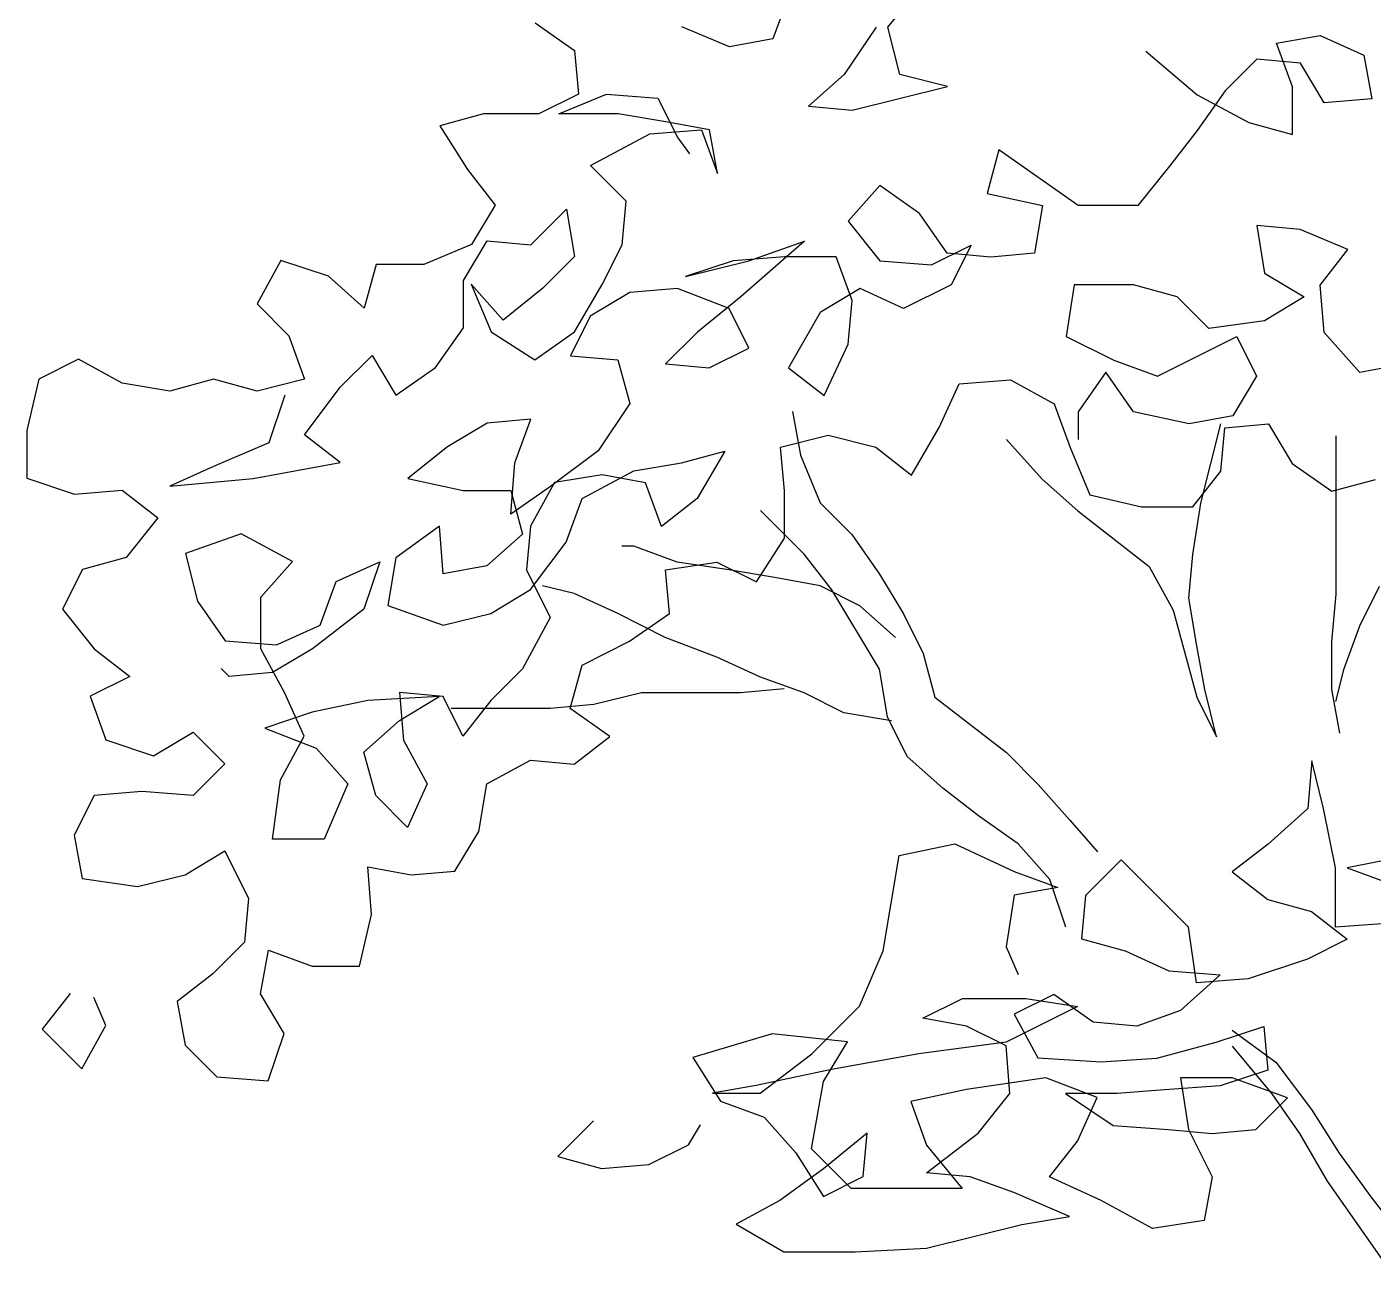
# Model space of a CAD drawing. Header units: millimetres. Extents: x 684983 to 685377, y 990360 to 990509.
# Drawn here: x 685179.316 to 685179.925, y 990436.047 to 990436.606 of the extents above; entities that cross this region are included whole.
import ezdxf

# ---------------------------------------------------------------- set-up
doc = ezdxf.new("R2010")
doc.units = ezdxf.units.MM
doc.layers.add('JACK  FRUIT TREE', color=7, linetype='Continuous')

# ---------------------------------------------------------------- blocks, each defined once
blk = doc.blocks.new('JT')
at = {"color": 3}
for p, q in [((-0.22243, 2.17009, 157.72663), (-0.21165, 2.18324, 157.72663)), ((-0.25233, 2.17968, 157.72663), (-0.25713, 2.16653, 157.72663)), ((-0.32891, 2.17138, 157.72663), (-0.31695, 2.16299, 157.72663)), ((-0.27029, 2.16415, 157.72663), (-0.28464, 2.17014, 157.72663)), ((-0.22602, 2.17009, 157.72663), (-0.2356, 2.15574, 157.72663)), ((-0.21885, 2.15573, 157.72663), (-0.22243, 2.17009, 157.72663)), ((-0.25713, 2.16653, 157.72663), (-0.27029, 2.16415, 157.72663)), ((-0.10518, 2.16519, 157.72663), (-0.09202, 2.16757, 157.72663)), ((-0.1004, 2.15203, 157.72663), (-0.10518, 2.16519, 157.72663)), ((-0.09202, 2.16757, 157.72663), (-0.07886, 2.16158, 157.72663)), ((-0.31695, 2.16299, 157.72663), (-0.31577, 2.14983, 157.72663)), ((-0.14466, 2.16284, 157.72663), (-0.12912, 2.14966, 157.72663)), ((-0.11116, 2.16041, 157.72663), (-0.12075, 2.15085, 157.72663)), ((-0.09801, 2.1592, 157.72663), (-0.11116, 2.16041, 157.72663)), ((-0.07886, 2.16158, 157.72663), (-0.07648, 2.14842, 157.72663)), ((-0.09084, 2.14723, 157.72663), (-0.09801, 2.1592, 157.72663)), ((-0.2356, 2.15574, 157.72663), (-0.24638, 2.14618, 157.72663)), ((-0.2045, 2.15212, 157.72663), (-0.21885, 2.15573, 157.72663)), ((-0.31577, 2.14983, 157.72663), (-0.32774, 2.14386, 157.72663)), ((-0.32176, 2.14385, 157.72663), (-0.30739, 2.14982, 157.72663)), ((-0.30739, 2.14982, 157.72663), (-0.29184, 2.14861, 157.72663)), ((-0.29184, 2.14861, 157.72663), (-0.28587, 2.13664, 157.72663)), ((-0.23322, 2.14497, 157.72663), (-0.2045, 2.15212, 157.72663)), ((-0.12075, 2.15085, 157.72663), (-0.12913, 2.13889, 157.72663)), ((-0.12912, 2.14966, 157.72663), (-0.11358, 2.14127, 157.72663)), ((-0.10042, 2.13767, 157.72663), (-0.1004, 2.15203, 157.72663)), ((-0.07648, 2.14842, 157.72663), (-0.09084, 2.14723, 157.72663)), ((-0.24638, 2.14618, 157.72663), (-0.23322, 2.14497, 157.72663)), ((-0.34449, 2.14388, 157.72663), (-0.35765, 2.1403, 157.72663)), ((-0.35765, 2.1403, 157.72663), (-0.34929, 2.12713, 157.72663)), ((-0.32774, 2.14386, 157.72663), (-0.34449, 2.14388, 157.72663)), ((-0.30381, 2.14384, 157.72663), (-0.32176, 2.14385, 157.72663)), ((-0.28945, 2.14143, 157.72663), (-0.30381, 2.14384, 157.72663)), ((-0.2763, 2.13903, 157.72663), (-0.28945, 2.14143, 157.72663)), ((-0.11358, 2.14127, 157.72663), (-0.10042, 2.13767, 157.72663)), ((-0.3122, 2.12829, 157.72663), (-0.29424, 2.13785, 157.72663)), ((-0.29424, 2.13785, 157.72663), (-0.27869, 2.13903, 157.72663)), ((-0.28587, 2.13664, 157.72663), (-0.28228, 2.13185, 157.72663)), ((-0.27869, 2.13903, 157.72663), (-0.27391, 2.12586, 157.72663)), ((-0.27391, 2.12586, 157.72663), (-0.2763, 2.13903, 157.72663)), ((-0.12913, 2.13889, 157.72663), (-0.13752, 2.12813, 157.72663)), ((-0.18896, 2.13297, 157.72663), (-0.19256, 2.11981, 157.72663)), ((-0.16505, 2.11619, 157.72663), (-0.18896, 2.13297, 157.72663)), ((-0.30144, 2.11751, 157.72663), (-0.3122, 2.12829, 157.72663)), ((-0.13752, 2.12813, 157.72663), (-0.1471, 2.11618, 157.72663)), ((-0.34929, 2.12713, 157.72663), (-0.34093, 2.11635, 157.72663)), ((-0.22486, 2.12223, 157.72663), (-0.23444, 2.11147, 157.72663)), ((-0.21291, 2.11384, 157.72663), (-0.22486, 2.12223, 157.72663)), ((-0.19256, 2.11981, 157.72663), (-0.17581, 2.1162, 157.72663)), ((-0.34093, 2.11635, 157.72663), (-0.34811, 2.1044, 157.72663)), ((-0.30265, 2.10435, 157.72663), (-0.30144, 2.11751, 157.72663)), ((-0.17581, 2.1162, 157.72663), (-0.17822, 2.10185, 157.72663)), ((-0.1471, 2.11618, 157.72663), (-0.16505, 2.11619, 157.72663)), ((-0.33017, 2.10438, 157.72663), (-0.31939, 2.11514, 157.72663)), ((-0.31939, 2.11514, 157.72663), (-0.31701, 2.10078, 157.72663)), ((-0.20454, 2.10187, 157.72663), (-0.21291, 2.11384, 157.72663)), ((-0.23444, 2.11147, 157.72663), (-0.22488, 2.0995, 157.72663)), ((-0.09805, 2.10895, 157.72663), (-0.11121, 2.11016, 157.72663)), ((-0.11121, 2.11016, 157.72663), (-0.10883, 2.0958, 157.72663)), ((-0.0837, 2.10296, 157.72663), (-0.09805, 2.10895, 157.72663)), ((-0.34811, 2.1044, 157.72663), (-0.36248, 2.09843, 157.72663)), ((-0.35052, 2.09363, 157.72663), (-0.34333, 2.10559, 157.72663)), ((-0.34333, 2.10559, 157.72663), (-0.33017, 2.10438, 157.72663)), ((-0.30864, 2.0924, 157.72663), (-0.30265, 2.10435, 157.72663)), ((-0.24761, 2.1055, 157.72663), (-0.26677, 2.08877, 157.72663)), ((-0.26437, 2.09953, 157.72663), (-0.24761, 2.1055, 157.72663)), ((-0.20933, 2.09829, 157.72663), (-0.19736, 2.10426, 157.72663)), ((-0.19736, 2.10426, 157.72663), (-0.20335, 2.0923, 157.72663)), ((-0.40555, 2.09966, 157.72663), (-0.41274, 2.08651, 157.72663)), ((-0.3912, 2.09486, 157.72663), (-0.40555, 2.09966, 157.72663)), ((-0.31701, 2.10078, 157.72663), (-0.32659, 2.09122, 157.72663)), ((-0.26915, 2.09954, 157.72663), (-0.28351, 2.09477, 157.72663)), ((-0.28351, 2.09477, 157.72663), (-0.26437, 2.09953, 157.72663)), ((-0.2536, 2.10072, 157.72663), (-0.26915, 2.09954, 157.72663)), ((-0.23804, 2.10071, 157.72663), (-0.2536, 2.10072, 157.72663)), ((-0.23327, 2.08754, 157.72663), (-0.23804, 2.10071, 157.72663)), ((-0.22488, 2.0995, 157.72663), (-0.20933, 2.09829, 157.72663)), ((-0.19138, 2.10066, 157.72663), (-0.20454, 2.10187, 157.72663)), ((-0.17822, 2.10185, 157.72663), (-0.19138, 2.10066, 157.72663)), ((-0.09208, 2.0922, 157.72663), (-0.0837, 2.10296, 157.72663)), ((-0.37684, 2.09844, 157.72663), (-0.38044, 2.08528, 157.72663)), ((-0.36248, 2.09843, 157.72663), (-0.37684, 2.09844, 157.72663)), ((-0.10883, 2.0958, 157.72663), (-0.09687, 2.08861, 157.72663)), ((-0.38044, 2.08528, 157.72663), (-0.3912, 2.09486, 157.72663)), ((-0.35053, 2.07927, 157.72663), (-0.35052, 2.09363, 157.72663)), ((-0.33856, 2.08165, 157.72663), (-0.34813, 2.09243, 157.72663)), ((-0.34813, 2.09243, 157.72663), (-0.34216, 2.07807, 157.72663)), ((-0.31703, 2.07805, 157.72663), (-0.30864, 2.0924, 157.72663)), ((-0.20335, 2.0923, 157.72663), (-0.21772, 2.08513, 157.72663)), ((-0.16626, 2.09226, 157.72663), (-0.16867, 2.07671, 157.72663)), ((-0.14832, 2.09225, 157.72663), (-0.16626, 2.09226, 157.72663)), ((-0.13516, 2.08865, 157.72663), (-0.14832, 2.09225, 157.72663)), ((-0.0909, 2.07784, 157.72663), (-0.09208, 2.0922, 157.72663)), ((-0.32659, 2.09122, 157.72663), (-0.33856, 2.08165, 157.72663)), ((-0.30027, 2.08999, 157.72663), (-0.31224, 2.08283, 157.72663)), ((-0.28591, 2.09118, 157.72663), (-0.30027, 2.08999, 157.72663)), ((-0.27036, 2.08518, 157.72663), (-0.28591, 2.09118, 157.72663)), ((-0.26677, 2.08877, 157.72663), (-0.27994, 2.07801, 157.72663)), ((-0.23087, 2.09113, 157.72663), (-0.24285, 2.08396, 157.72663)), ((-0.23448, 2.07438, 157.72663), (-0.23327, 2.08754, 157.72663)), ((-0.21772, 2.08513, 157.72663), (-0.23087, 2.09113, 157.72663)), ((-0.1256, 2.07907, 157.72663), (-0.13516, 2.08865, 157.72663)), ((-0.09687, 2.08861, 157.72663), (-0.10884, 2.08144, 157.72663)), ((-0.41274, 2.08651, 157.72663), (-0.40318, 2.07693, 157.72663)), ((-0.26439, 2.07321, 157.72663), (-0.27036, 2.08518, 157.72663)), ((-0.24285, 2.08396, 157.72663), (-0.25243, 2.06722, 157.72663)), ((-0.35892, 2.06732, 157.72663), (-0.35053, 2.07927, 157.72663)), ((-0.31224, 2.08283, 157.72663), (-0.31823, 2.07087, 157.72663)), ((-0.10884, 2.08144, 157.72663), (-0.1256, 2.07907, 157.72663)), ((-0.40318, 2.07693, 157.72663), (-0.3984, 2.06376, 157.72663)), ((-0.34216, 2.07807, 157.72663), (-0.329, 2.06968, 157.72663)), ((-0.329, 2.06968, 157.72663), (-0.31703, 2.07805, 157.72663)), ((-0.27994, 2.07801, 157.72663), (-0.28952, 2.06845, 157.72663)), ((-0.16867, 2.07671, 157.72663), (-0.15432, 2.06952, 157.72663)), ((-0.14116, 2.06472, 157.72663), (-0.11722, 2.07667, 157.72663)), ((-0.11722, 2.07667, 157.72663), (-0.11125, 2.0647, 157.72663)), ((-0.08014, 2.06586, 157.72663), (-0.0909, 2.07784, 157.72663)), ((-0.27636, 2.06724, 157.72663), (-0.26439, 2.07321, 157.72663)), ((-0.24167, 2.05883, 157.72663), (-0.23448, 2.07438, 157.72663)), ((-0.4666, 2.06981, 157.72663), (-0.47857, 2.06384, 157.72663)), ((-0.45344, 2.06262, 157.72663), (-0.4666, 2.06981, 157.72663)), ((-0.38764, 2.06136, 157.72663), (-0.37806, 2.07092, 157.72663)), ((-0.37806, 2.07092, 157.72663), (-0.37089, 2.05895, 157.72663)), ((-0.37089, 2.05895, 157.72663), (-0.35892, 2.06732, 157.72663)), ((-0.31823, 2.07087, 157.72663), (-0.30388, 2.06966, 157.72663)), ((-0.30388, 2.06966, 157.72663), (-0.3003, 2.05649, 157.72663)), ((-0.28952, 2.06845, 157.72663), (-0.27636, 2.06724, 157.72663)), ((-0.25243, 2.06722, 157.72663), (-0.24167, 2.05883, 157.72663)), ((-0.15432, 2.06952, 157.72663), (-0.14116, 2.06472, 157.72663)), ((-0.06698, 2.06824, 157.72663), (-0.08014, 2.06586, 157.72663)), ((-0.47857, 2.06384, 157.72663), (-0.48217, 2.04829, 157.72663)), ((-0.42592, 2.06379, 157.72663), (-0.43909, 2.06021, 157.72663)), ((-0.41276, 2.06019, 157.72663), (-0.42592, 2.06379, 157.72663)), ((-0.3984, 2.06376, 157.72663), (-0.41276, 2.06019, 157.72663)), ((-0.20099, 2.06239, 157.72663), (-0.18543, 2.06357, 157.72663)), ((-0.18543, 2.06357, 157.72663), (-0.17228, 2.05638, 157.72663)), ((-0.15672, 2.06593, 157.72663), (-0.1651, 2.05398, 157.72663)), ((-0.14835, 2.05396, 157.72663), (-0.15672, 2.06593, 157.72663)), ((-0.11125, 2.0647, 157.72663), (-0.11844, 2.05274, 157.72663)), ((-0.43909, 2.06021, 157.72663), (-0.45344, 2.06262, 157.72663)), ((-0.40439, 2.05898, 157.72663), (-0.40919, 2.04463, 157.72663)), ((-0.39842, 2.04701, 157.72663), (-0.38764, 2.06136, 157.72663)), ((-0.20698, 2.04923, 157.72663), (-0.20099, 2.06239, 157.72663)), ((-0.3003, 2.05649, 157.72663), (-0.30989, 2.04215, 157.72663)), ((-0.17228, 2.05638, 157.72663), (-0.16751, 2.04321, 157.72663)), ((-0.33022, 2.05174, 157.72663), (-0.34338, 2.05055, 157.72663)), ((-0.33501, 2.03858, 157.72663), (-0.33022, 2.05174, 157.72663)), ((-0.1651, 2.05398, 157.72663), (-0.16511, 2.0456, 157.72663)), ((-0.13161, 2.05036, 157.72663), (-0.14835, 2.05396, 157.72663)), ((-0.11844, 2.05274, 157.72663), (-0.13161, 2.05036, 157.72663)), ((-0.48217, 2.04829, 157.72663), (-0.48218, 2.03393, 157.72663)), ((-0.38766, 2.03863, 157.72663), (-0.39842, 2.04701, 157.72663)), ((-0.34338, 2.05055, 157.72663), (-0.35535, 2.04338, 157.72663)), ((-0.25485, 2.04329, 157.72663), (-0.24049, 2.04687, 157.72663)), ((-0.24049, 2.04687, 157.72663), (-0.22613, 2.04326, 157.72663)), ((-0.21537, 2.03488, 157.72663), (-0.20698, 2.04923, 157.72663)), ((-0.12205, 2.03599, 157.72663), (-0.12084, 2.04915, 157.72663)), ((-0.12084, 2.04915, 157.72663), (-0.10768, 2.05034, 157.72663)), ((-0.10768, 2.05034, 157.72663), (-0.10051, 2.03836, 157.72663)), ((-0.40919, 2.04463, 157.72663), (-0.42595, 2.03747, 157.72663)), ((-0.35535, 2.04338, 157.72663), (-0.36732, 2.03382, 157.72663)), ((-0.25366, 2.03013, 157.72663), (-0.25485, 2.04329, 157.72663)), ((-0.22613, 2.04326, 157.72663), (-0.21537, 2.03488, 157.72663)), ((-0.16751, 2.04321, 157.72663), (-0.16154, 2.02885, 157.72663)), ((-0.41398, 2.03387, 157.72663), (-0.38766, 2.03863, 157.72663)), ((-0.33622, 2.02303, 157.72663), (-0.33501, 2.03858, 157.72663)), ((-0.30989, 2.04215, 157.72663), (-0.32425, 2.03139, 157.72663)), ((-0.28476, 2.03853, 157.72663), (-0.2716, 2.04211, 157.72663)), ((-0.2716, 2.04211, 157.72663), (-0.27999, 2.02776, 157.72663)), ((-0.42595, 2.03747, 157.72663), (-0.43911, 2.0315, 157.72663)), ((-0.3087, 2.03497, 157.72663), (-0.32305, 2.03259, 157.72663)), ((-0.31468, 2.02779, 157.72663), (-0.29912, 2.03615, 157.72663)), ((-0.29554, 2.03256, 157.72663), (-0.3087, 2.03497, 157.72663)), ((-0.29912, 2.03615, 157.72663), (-0.28476, 2.03853, 157.72663)), ((-0.13043, 2.02523, 157.72663), (-0.12205, 2.03599, 157.72663)), ((-0.10051, 2.03836, 157.72663), (-0.08855, 2.02998, 157.72663)), ((-0.48218, 2.03393, 157.72663), (-0.46783, 2.02913, 157.72663)), ((-0.43911, 2.0315, 157.72663), (-0.41398, 2.03387, 157.72663)), ((-0.36732, 2.03382, 157.72663), (-0.35058, 2.03022, 157.72663)), ((-0.32425, 2.03139, 157.72663), (-0.33622, 2.02303, 157.72663)), ((-0.32305, 2.03259, 157.72663), (-0.33025, 2.01943, 157.72663)), ((-0.29076, 2.01939, 157.72663), (-0.29554, 2.03256, 157.72663)), ((-0.08855, 2.02998, 157.72663), (-0.07539, 2.03356, 157.72663)), ((-0.46783, 2.02913, 157.72663), (-0.45347, 2.03031, 157.72663)), ((-0.45347, 2.03031, 157.72663), (-0.44271, 2.02193, 157.72663)), ((-0.35058, 2.03022, 157.72663), (-0.33622, 2.0302, 157.72663)), ((-0.33622, 2.0302, 157.72663), (-0.33264, 2.01704, 157.72663)), ((-0.31948, 2.01464, 157.72663), (-0.31468, 2.02779, 157.72663)), ((-0.27999, 2.02776, 157.72663), (-0.29076, 2.01939, 157.72663)), ((-0.25368, 2.01577, 157.72663), (-0.25366, 2.03013, 157.72663)), ((-0.16154, 2.02885, 157.72663), (-0.14599, 2.02524, 157.72663)), ((-0.14599, 2.02524, 157.72663), (-0.13043, 2.02523, 157.72663)), ((-0.44271, 2.02193, 157.72663), (-0.45229, 2.00997, 157.72663)), ((-0.35776, 2.01946, 157.72663), (-0.37093, 2.0099, 157.72663)), ((-0.35658, 2.0051, 157.72663), (-0.35776, 2.01946, 157.72663)), ((-0.33025, 2.01943, 157.72663), (-0.33145, 2.00627, 157.72663)), ((-0.41759, 2.01712, 157.72663), (-0.43435, 2.01115, 157.72663)), ((-0.40204, 2.00873, 157.72663), (-0.41759, 2.01712, 157.72663)), ((-0.33264, 2.01704, 157.72663), (-0.34342, 2.00748, 157.72663)), ((-0.33026, 2.00029, 157.72663), (-0.31948, 2.01464, 157.72663)), ((-0.26206, 2.00262, 157.72663), (-0.25368, 2.01577, 157.72663)), ((-0.43435, 2.01115, 157.72663), (-0.43077, 1.99679, 157.72663)), ((-0.46546, 2.00639, 157.72663), (-0.47145, 1.99443, 157.72663)), ((-0.45229, 2.00997, 157.72663), (-0.46546, 2.00639, 157.72663)), ((-0.41162, 1.99797, 157.72663), (-0.40204, 2.00873, 157.72663)), ((-0.38889, 2.00273, 157.72663), (-0.37572, 2.0087, 157.72663)), ((-0.37572, 2.0087, 157.72663), (-0.38052, 1.99435, 157.72663)), ((-0.37093, 2.0099, 157.72663), (-0.37334, 1.99554, 157.72663)), ((-0.34342, 2.00748, 157.72663), (-0.35658, 2.0051, 157.72663)), ((-0.33145, 2.00627, 157.72663), (-0.32429, 1.99191, 157.72663)), ((-0.28958, 2.00623, 157.72663), (-0.27402, 2.00861, 157.72663)), ((-0.28839, 1.99307, 157.72663), (-0.28958, 2.00623, 157.72663)), ((-0.27402, 2.00861, 157.72663), (-0.26206, 2.00262, 157.72663)), ((-0.39369, 1.98958, 157.72663), (-0.38889, 2.00273, 157.72663)), ((-0.41164, 1.98242, 157.72663), (-0.41162, 1.99797, 157.72663)), ((-0.34223, 1.99312, 157.72663), (-0.33026, 2.00029, 157.72663)), ((-0.47145, 1.99443, 157.72663), (-0.46189, 1.98246, 157.72663)), ((-0.43077, 1.99679, 157.72663), (-0.4224, 1.98482, 157.72663)), ((-0.38052, 1.99435, 157.72663), (-0.39608, 1.9824, 157.72663)), ((-0.37334, 1.99554, 157.72663), (-0.3566, 1.98954, 157.72663)), ((-0.3566, 1.98954, 157.72663), (-0.34223, 1.99312, 157.72663)), ((-0.32429, 1.99191, 157.72663), (-0.33268, 1.97636, 157.72663)), ((-0.30037, 1.98471, 157.72663), (-0.28839, 1.99307, 157.72663)), ((-0.40685, 1.98361, 157.72663), (-0.39369, 1.98958, 157.72663)), ((-0.46189, 1.98246, 157.72663), (-0.45113, 1.97408, 157.72663)), ((-0.4224, 1.98482, 157.72663), (-0.40685, 1.98361, 157.72663)), ((-0.40447, 1.96925, 157.72663), (-0.41164, 1.98242, 157.72663)), ((-0.39608, 1.9824, 157.72663), (-0.40806, 1.97523, 157.72663)), ((-0.31473, 1.97754, 157.72663), (-0.30037, 1.98471, 157.72663)), ((-0.45113, 1.97408, 157.72663), (-0.4631, 1.9681, 157.72663)), ((-0.42122, 1.97405, 157.72663), (-0.42361, 1.97644, 157.72663)), ((-0.40806, 1.97523, 157.72663), (-0.42122, 1.97405, 157.72663)), ((-0.33268, 1.97636, 157.72663), (-0.34226, 1.9668, 157.72663)), ((-0.31833, 1.96438, 157.72663), (-0.31473, 1.97754, 157.72663)), ((-0.4631, 1.9681, 157.72663), (-0.45833, 1.95494, 157.72663)), ((-0.3985, 1.95608, 157.72663), (-0.40447, 1.96925, 157.72663)), ((-0.37935, 1.96683, 157.72663), (-0.3961, 1.96326, 157.72663)), ((-0.35781, 1.96801, 157.72663), (-0.37935, 1.96683, 157.72663)), ((-0.36978, 1.96084, 157.72663), (-0.35781, 1.96801, 157.72663)), ((-0.35661, 1.96801, 157.72663), (-0.36977, 1.96922, 157.72663)), ((-0.36977, 1.96922, 157.72663), (-0.36859, 1.95486, 157.72663)), ((-0.35064, 1.95604, 157.72663), (-0.35661, 1.96801, 157.72663)), ((-0.34226, 1.9668, 157.72663), (-0.35064, 1.95604, 157.72663)), ((-0.3961, 1.96326, 157.72663), (-0.41046, 1.95849, 157.72663)), ((-0.30637, 1.956, 157.72663), (-0.31833, 1.96438, 157.72663)), ((-0.41046, 1.95849, 157.72663), (-0.39492, 1.95249, 157.72663)), ((-0.38056, 1.95128, 157.72663), (-0.36978, 1.96084, 157.72663)), ((-0.45833, 1.95494, 157.72663), (-0.44397, 1.95014, 157.72663)), ((-0.44397, 1.95014, 157.72663), (-0.432, 1.95731, 157.72663)), ((-0.432, 1.95731, 157.72663), (-0.42244, 1.94773, 157.72663)), ((-0.40569, 1.94293, 157.72663), (-0.3985, 1.95608, 157.72663)), ((-0.36859, 1.95486, 157.72663), (-0.36142, 1.94169, 157.72663)), ((-0.31715, 1.94763, 157.72663), (-0.30637, 1.956, 157.72663)), ((-0.39492, 1.95249, 157.72663), (-0.38535, 1.94171, 157.72663)), ((-0.37698, 1.93811, 157.72663), (-0.38056, 1.95128, 157.72663)), ((-0.42244, 1.94773, 157.72663), (-0.43202, 1.93817, 157.72663)), ((-0.34348, 1.94167, 157.72663), (-0.33031, 1.94884, 157.72663)), ((-0.33031, 1.94884, 157.72663), (-0.31715, 1.94763, 157.72663)), ((-0.09461, 1.94862, 157.72663), (-0.09582, 1.93427, 157.72663)), ((-0.09103, 1.93426, 157.72663), (-0.09461, 1.94862, 157.72663)), ((-0.4081, 1.92498, 157.72663), (-0.40569, 1.94293, 157.72663)), ((-0.38535, 1.94171, 157.72663), (-0.39255, 1.92497, 157.72663)), ((-0.36142, 1.94169, 157.72663), (-0.36742, 1.92853, 157.72663)), ((-0.34588, 1.92732, 157.72663), (-0.34348, 1.94167, 157.72663)), ((-0.46193, 1.93819, 157.72663), (-0.46792, 1.92623, 157.72663)), ((-0.44757, 1.93938, 157.72663), (-0.46193, 1.93819, 157.72663)), ((-0.43202, 1.93817, 157.72663), (-0.44757, 1.93938, 157.72663)), ((-0.36742, 1.92853, 157.72663), (-0.37698, 1.93811, 157.72663)), ((-0.09582, 1.93427, 157.72663), (-0.10779, 1.92351, 157.72663)), ((-0.08746, 1.91631, 157.72663), (-0.09103, 1.93426, 157.72663)), ((-0.46792, 1.92623, 157.72663), (-0.46554, 1.91307, 157.72663)), ((-0.39255, 1.92497, 157.72663), (-0.4081, 1.92498, 157.72663)), ((-0.35307, 1.91536, 157.72663), (-0.34588, 1.92732, 157.72663)), ((-0.43443, 1.91424, 157.72663), (-0.42246, 1.92141, 157.72663)), ((-0.42246, 1.92141, 157.72663), (-0.4153, 1.90704, 157.72663)), ((-0.21907, 1.92002, 157.72663), (-0.20231, 1.9236, 157.72663)), ((-0.20231, 1.9236, 157.72663), (-0.18437, 1.91521, 157.72663)), ((-0.10779, 1.92351, 157.72663), (-0.11857, 1.91515, 157.72663)), ((-0.05994, 1.92107, 157.72663), (-0.08387, 1.91631, 157.72663)), ((-0.22388, 1.89131, 157.72663), (-0.21907, 1.92002, 157.72663)), ((-0.15207, 1.91877, 157.72663), (-0.16284, 1.90801, 157.72663)), ((-0.13174, 1.89841, 157.72663), (-0.15207, 1.91877, 157.72663)), ((-0.46554, 1.91307, 157.72663), (-0.44879, 1.91066, 157.72663)), ((-0.44879, 1.91066, 157.72663), (-0.43443, 1.91424, 157.72663)), ((-0.37821, 1.90222, 157.72663), (-0.37939, 1.91658, 157.72663)), ((-0.37939, 1.91658, 157.72663), (-0.36624, 1.91418, 157.72663)), ((-0.36624, 1.91418, 157.72663), (-0.35307, 1.91536, 157.72663)), ((-0.18437, 1.91521, 157.72663), (-0.17122, 1.91041, 157.72663)), ((-0.11857, 1.91515, 157.72663), (-0.10781, 1.90676, 157.72663)), ((-0.08748, 1.89837, 157.72663), (-0.08746, 1.91631, 157.72663)), ((-0.08387, 1.91631, 157.72663), (-0.07071, 1.91151, 157.72663)), ((-0.17122, 1.91041, 157.72663), (-0.18438, 1.90803, 157.72663)), ((-0.4153, 1.90704, 157.72663), (-0.41651, 1.89388, 157.72663)), ((-0.18438, 1.90803, 157.72663), (-0.18679, 1.89248, 157.72663)), ((-0.16284, 1.90801, 157.72663), (-0.16405, 1.89485, 157.72663)), ((-0.10781, 1.90676, 157.72663), (-0.09465, 1.90316, 157.72663)), ((-0.38181, 1.88667, 157.72663), (-0.37821, 1.90222, 157.72663)), ((-0.09465, 1.90316, 157.72663), (-0.08389, 1.89477, 157.72663)), ((-0.12937, 1.88165, 157.72663), (-0.13174, 1.89841, 157.72663)), ((-0.07192, 1.89955, 157.72663), (-0.08748, 1.89837, 157.72663)), ((-0.41651, 1.89388, 157.72663), (-0.42609, 1.88432, 157.72663)), ((-0.18679, 1.89248, 157.72663), (-0.18321, 1.8841, 157.72663)), ((-0.16405, 1.89485, 157.72663), (-0.15089, 1.89125, 157.72663)), ((-0.08389, 1.89477, 157.72663), (-0.09586, 1.8888, 157.72663)), ((-0.41173, 1.87832, 157.72663), (-0.40933, 1.89148, 157.72663)), ((-0.40933, 1.89148, 157.72663), (-0.39617, 1.88668, 157.72663)), ((-0.23107, 1.87457, 157.72663), (-0.22388, 1.89131, 157.72663)), ((-0.15089, 1.89125, 157.72663), (-0.13774, 1.88525, 157.72663)), ((-0.09586, 1.8888, 157.72663), (-0.11381, 1.88284, 157.72663)), ((-0.42609, 1.88432, 157.72663), (-0.43686, 1.87595, 157.72663)), ((-0.39617, 1.88668, 157.72663), (-0.38181, 1.88667, 157.72663)), ((-0.13774, 1.88525, 157.72663), (-0.12219, 1.88404, 157.72663)), ((-0.12219, 1.88404, 157.72663), (-0.13416, 1.87328, 157.72663)), ((-0.11381, 1.88284, 157.72663), (-0.12937, 1.88165, 157.72663)), ((-0.46916, 1.87838, 157.72663), (-0.47755, 1.86762, 157.72663)), ((-0.4584, 1.86879, 157.72663), (-0.46199, 1.87717, 157.72663)), ((-0.40457, 1.86635, 157.72663), (-0.41173, 1.87832, 157.72663)), ((-0.21193, 1.87096, 157.72663), (-0.19996, 1.87693, 157.72663)), ((-0.19996, 1.87693, 157.72663), (-0.18082, 1.87692, 157.72663)), ((-0.17244, 1.8781, 157.72663), (-0.18441, 1.87213, 157.72663)), ((-0.18082, 1.87692, 157.72663), (-0.16527, 1.87451, 157.72663)), ((-0.16049, 1.86972, 157.72663), (-0.17244, 1.8781, 157.72663)), ((-0.43686, 1.87595, 157.72663), (-0.43448, 1.86279, 157.72663)), ((-0.24544, 1.86022, 157.72663), (-0.23107, 1.87457, 157.72663)), ((-0.16527, 1.87451, 157.72663), (-0.18681, 1.86376, 157.72663)), ((-0.18441, 1.87213, 157.72663), (-0.17725, 1.85897, 157.72663)), ((-0.13416, 1.87328, 157.72663), (-0.14733, 1.86851, 157.72663)), ((-0.4656, 1.85564, 157.72663), (-0.4584, 1.86879, 157.72663)), ((-0.19877, 1.86856, 157.72663), (-0.21193, 1.87096, 157.72663)), ((-0.18681, 1.86256, 157.72663), (-0.19877, 1.86856, 157.72663)), ((-0.14733, 1.86851, 157.72663), (-0.16049, 1.86972, 157.72663)), ((-0.1234, 1.8637, 157.72663), (-0.10904, 1.86847, 157.72663)), ((-0.10904, 1.86847, 157.72663), (-0.10785, 1.85531, 157.72663)), ((-0.47755, 1.86762, 157.72663), (-0.4656, 1.85564, 157.72663)), ((-0.40937, 1.852, 157.72663), (-0.40457, 1.86635, 157.72663)), ((-0.2574, 1.86622, 157.72663), (-0.28134, 1.85906, 157.72663)), ((-0.23467, 1.8638, 157.72663), (-0.2574, 1.86622, 157.72663)), ((-0.43448, 1.86279, 157.72663), (-0.42492, 1.85321, 157.72663)), ((-0.26101, 1.84827, 157.72663), (-0.24544, 1.86022, 157.72663)), ((-0.24186, 1.85185, 157.72663), (-0.23467, 1.8638, 157.72663)), ((-0.21314, 1.8602, 157.72663), (-0.23947, 1.85543, 157.72663)), ((-0.18681, 1.86376, 157.72663), (-0.21314, 1.8602, 157.72663)), ((-0.18563, 1.84821, 157.72663), (-0.18681, 1.86256, 157.72663)), ((-0.14135, 1.85893, 157.72663), (-0.1234, 1.8637, 157.72663)), ((-0.28134, 1.85906, 157.72663), (-0.27297, 1.84589, 157.72663)), ((-0.17725, 1.85897, 157.72663), (-0.1581, 1.85775, 157.72663)), ((-0.1581, 1.85775, 157.72663), (-0.14135, 1.85893, 157.72663)), ((-0.42492, 1.85321, 157.72663), (-0.40937, 1.852, 157.72663)), ((-0.23947, 1.85543, 157.72663), (-0.2622, 1.85067, 157.72663)), ((-0.24547, 1.83151, 157.72663), (-0.24186, 1.85185, 157.72663)), ((-0.17486, 1.85298, 157.72663), (-0.19879, 1.84941, 157.72663)), ((-0.15931, 1.84698, 157.72663), (-0.17486, 1.85298, 157.72663)), ((-0.11863, 1.85293, 157.72663), (-0.13418, 1.85294, 157.72663)), ((-0.13418, 1.85294, 157.72663), (-0.1318, 1.83739, 157.72663)), ((-0.10785, 1.85531, 157.72663), (-0.12222, 1.85054, 157.72663)), ((-0.10188, 1.84693, 157.72663), (-0.11863, 1.85293, 157.72663)), ((-0.2622, 1.85067, 157.72663), (-0.27537, 1.84829, 157.72663)), ((-0.27537, 1.84829, 157.72663), (-0.26101, 1.84827, 157.72663)), ((-0.19879, 1.84941, 157.72663), (-0.21554, 1.84584, 157.72663)), ((-0.19521, 1.83625, 157.72663), (-0.18563, 1.84821, 157.72663)), ((-0.15333, 1.84818, 157.72663), (-0.16888, 1.84819, 157.72663)), ((-0.16888, 1.84819, 157.72663), (-0.15453, 1.83861, 157.72663)), ((-0.13897, 1.84936, 157.72663), (-0.15333, 1.84818, 157.72663)), ((-0.12222, 1.85054, 157.72663), (-0.13897, 1.84936, 157.72663)), ((-0.27297, 1.84589, 157.72663), (-0.25982, 1.84109, 157.72663)), ((-0.21554, 1.84584, 157.72663), (-0.21077, 1.83267, 157.72663)), ((-0.1653, 1.83383, 157.72663), (-0.15931, 1.84698, 157.72663)), ((-0.11146, 1.83737, 157.72663), (-0.10188, 1.84693, 157.72663)), ((-0.31127, 1.83995, 157.72663), (-0.32204, 1.82919, 157.72663)), ((-0.25982, 1.84109, 157.72663), (-0.25026, 1.83032, 157.72663)), ((-0.28256, 1.83274, 157.72663), (-0.27896, 1.83872, 157.72663)), ((-0.22871, 1.83628, 157.72663), (-0.24189, 1.82552, 157.72663)), ((-0.22992, 1.82312, 157.72663), (-0.22871, 1.83628, 157.72663)), ((-0.21078, 1.8243, 157.72663), (-0.19521, 1.83625, 157.72663)), ((-0.15453, 1.83861, 157.72663), (-0.13778, 1.83739, 157.72663)), ((-0.13778, 1.83739, 157.72663), (-0.12462, 1.83618, 157.72663)), ((-0.1318, 1.83739, 157.72663), (-0.12463, 1.82302, 157.72663)), ((-0.12462, 1.83618, 157.72663), (-0.11146, 1.83737, 157.72663)), ((-0.29453, 1.82677, 157.72663), (-0.28256, 1.83274, 157.72663)), ((-0.23352, 1.81953, 157.72663), (-0.24547, 1.83151, 157.72663)), ((-0.21077, 1.83267, 157.72663), (-0.20001, 1.8195, 157.72663)), ((-0.17369, 1.82307, 157.72663), (-0.1653, 1.83383, 157.72663)), ((-0.32204, 1.82919, 157.72663), (-0.30889, 1.82559, 157.72663)), ((-0.25026, 1.83032, 157.72663), (-0.24189, 1.81715, 157.72663)), ((-0.30889, 1.82559, 157.72663), (-0.29453, 1.82677, 157.72663)), ((-0.24189, 1.82552, 157.72663), (-0.25506, 1.81596, 157.72663)), ((-0.19762, 1.82309, 157.72663), (-0.21078, 1.8243, 157.72663)), ((-0.24189, 1.81715, 157.72663), (-0.22992, 1.82312, 157.72663)), ((-0.20001, 1.8195, 157.72663), (-0.23352, 1.81953, 157.72663)), ((-0.18446, 1.81829, 157.72663), (-0.19762, 1.82309, 157.72663)), ((-0.15814, 1.81588, 157.72663), (-0.17369, 1.82307, 157.72663)), ((-0.12463, 1.82302, 157.72663), (-0.12704, 1.80987, 157.72663)), ((-0.25506, 1.81596, 157.72663), (-0.26822, 1.8088, 157.72663)), ((-0.16772, 1.8111, 157.72663), (-0.18446, 1.81829, 157.72663)), ((-0.1426, 1.80749, 157.72663), (-0.15814, 1.81588, 157.72663)), ((-0.26822, 1.8088, 157.72663), (-0.25387, 1.80041, 157.72663)), ((-0.2108, 1.80157, 157.72663), (-0.18208, 1.80872, 157.72663)), ((-0.18208, 1.80872, 157.72663), (-0.16772, 1.8111, 157.72663)), ((-0.12704, 1.80987, 157.72663), (-0.1426, 1.80749, 157.72663)), ((-0.25387, 1.80041, 157.72663), (-0.23234, 1.80039, 157.72663)), ((-0.23234, 1.80039, 157.72663), (-0.2108, 1.80157, 157.72663))]:
    blk.add_line(p, q, dxfattribs=at)
for p, q in [((-0.25125, 2.05406, 157.72663), (-0.24887, 2.04089, 157.72663)), ((-0.12804, 2.02642, 157.72663), (-0.12203, 2.05035, 157.72663)), ((-0.08734, 2.04673, 157.72663), (-0.08738, 1.99887, 157.72663)), ((-0.18665, 2.04562, 157.72663), (-0.17589, 2.03365, 157.72663)), ((-0.24887, 2.04089, 157.72663), (-0.2429, 2.02653, 157.72663)), ((-0.17589, 2.03365, 157.72663), (-0.16513, 2.02407, 157.72663)), ((-0.2429, 2.02653, 157.72663), (-0.23333, 2.01695, 157.72663)), ((-0.13045, 2.01087, 157.72663), (-0.12804, 2.02642, 157.72663)), ((-0.2477, 2.01098, 157.72663), (-0.26085, 2.02415, 157.72663)), ((-0.16513, 2.02407, 157.72663), (-0.14361, 2.0073, 157.72663)), ((-0.23333, 2.01695, 157.72663), (-0.22497, 2.00498, 157.72663)), ((-0.29914, 2.01342, 157.72663), (-0.30273, 2.01342, 157.72663)), ((-0.28599, 2.00862, 157.72663), (-0.29914, 2.01342, 157.72663)), ((-0.23933, 2.0002, 157.72663), (-0.2477, 2.01098, 157.72663)), ((-0.13165, 1.99771, 157.72663), (-0.13045, 2.01087, 157.72663)), ((-0.27043, 2.00622, 157.72663), (-0.28599, 2.00862, 157.72663)), ((-0.25608, 2.00381, 157.72663), (-0.27043, 2.00622, 157.72663)), ((-0.14361, 2.0073, 157.72663), (-0.13644, 1.99413, 157.72663)), ((-0.24292, 2.0014, 157.72663), (-0.25608, 2.00381, 157.72663)), ((-0.22497, 2.00498, 157.72663), (-0.2178, 1.99301, 157.72663)), ((-0.3171, 1.99908, 157.72663), (-0.32667, 2.00148, 157.72663)), ((-0.30395, 1.99308, 157.72663), (-0.3171, 1.99908, 157.72663)), ((-0.23096, 1.99541, 157.72663), (-0.24292, 2.0014, 157.72663)), ((-0.225, 1.97626, 157.72663), (-0.23933, 2.0002, 157.72663)), ((-0.08738, 1.99887, 157.72663), (-0.08859, 1.98451, 157.72663)), ((-0.07422, 2.00125, 157.72663), (-0.08021, 1.98929, 157.72663)), ((-0.2202, 1.98583, 157.72663), (-0.23096, 1.99541, 157.72663)), ((-0.13644, 1.99413, 157.72663), (-0.12929, 1.9678, 157.72663)), ((-0.12927, 1.98335, 157.72663), (-0.13165, 1.99771, 157.72663)), ((-0.2896, 1.98589, 157.72663), (-0.30395, 1.99308, 157.72663)), ((-0.2178, 1.99301, 157.72663), (-0.21183, 1.98104, 157.72663)), ((-0.27405, 1.9799, 157.72663), (-0.2896, 1.98589, 157.72663)), ((-0.08021, 1.98929, 157.72663), (-0.08501, 1.97613, 157.72663)), ((-0.12689, 1.97019, 157.72663), (-0.12927, 1.98335, 157.72663)), ((-0.08859, 1.98451, 157.72663), (-0.08861, 1.97016, 157.72663)), ((-0.26089, 1.9739, 157.72663), (-0.27405, 1.9799, 157.72663)), ((-0.21183, 1.98104, 157.72663), (-0.20825, 1.96787, 157.72663)), ((-0.24774, 1.9691, 157.72663), (-0.26089, 1.9739, 157.72663)), ((-0.22262, 1.9619, 157.72663), (-0.225, 1.97626, 157.72663)), ((-0.08501, 1.97613, 157.72663), (-0.08741, 1.96656, 157.72663)), ((-0.25372, 1.97031, 157.72663), (-0.26688, 1.96912, 157.72663)), ((-0.12332, 1.95583, 157.72663), (-0.12689, 1.97019, 157.72663)), ((-0.08861, 1.97016, 157.72663), (-0.08623, 1.95699, 157.72663)), ((-0.31115, 1.96557, 157.72663), (-0.32431, 1.96439, 157.72663)), ((-0.29679, 1.96915, 157.72663), (-0.31115, 1.96557, 157.72663)), ((-0.26688, 1.96912, 157.72663), (-0.29679, 1.96915, 157.72663)), ((-0.23578, 1.96311, 157.72663), (-0.24774, 1.9691, 157.72663)), ((-0.20825, 1.96787, 157.72663), (-0.18673, 1.9511, 157.72663)), ((-0.12929, 1.9678, 157.72663), (-0.12332, 1.95583, 157.72663)), ((-0.32431, 1.96439, 157.72663), (-0.35423, 1.96442, 157.72663)), ((-0.22142, 1.96071, 157.72663), (-0.23578, 1.96311, 157.72663)), ((-0.21665, 1.94993, 157.72663), (-0.22262, 1.9619, 157.72663)), ((-0.20589, 1.94035, 157.72663), (-0.21665, 1.94993, 157.72663)), ((-0.18673, 1.9511, 157.72663), (-0.17717, 1.94152, 157.72663)), ((-0.17717, 1.94152, 157.72663), (-0.16761, 1.93074, 157.72663)), ((-0.19513, 1.93197, 157.72663), (-0.20589, 1.94035, 157.72663)), ((-0.18317, 1.92358, 157.72663), (-0.19513, 1.93197, 157.72663)), ((-0.16761, 1.93074, 157.72663), (-0.15924, 1.92117, 157.72663)), ((-0.17361, 1.9128, 157.72663), (-0.18317, 1.92358, 157.72663)), ((-0.16883, 1.89844, 157.72663), (-0.17361, 1.9128, 157.72663)), ((-0.11861, 1.86729, 157.72663), (-0.10546, 1.8577, 157.72663)), ((-0.11862, 1.8625, 157.72663), (-0.10666, 1.84813, 157.72663)), ((-0.10546, 1.8577, 157.72663), (-0.0947, 1.84334, 157.72663)), ((-0.10666, 1.84813, 157.72663), (-0.0983, 1.83616, 157.72663)), ((-0.0947, 1.84334, 157.72663), (-0.08634, 1.83017, 157.72663)), ((-0.0983, 1.83616, 157.72663), (-0.08994, 1.8218, 157.72663)), ((-0.08634, 1.83017, 157.72663), (-0.07678, 1.817, 157.72663)), ((-0.08994, 1.8218, 157.72663), (-0.06485, 1.78588, 157.72663)), ((-0.07678, 1.817, 157.72663), (-0.06842, 1.80622, 157.72663))]:
    blk.add_line(p, q)

msp = doc.modelspace()

# ---------------------------------------------------------------- block references
at = {"layer": 'JACK  FRUIT TREE', "xscale": 1.5, "yscale": 1.5, "zscale": 1.5}
msp.add_blockref('JT', (685180.039, 990433.35086, -137.71795), dxfattribs=at)

doc.saveas('drawing.dxf')
